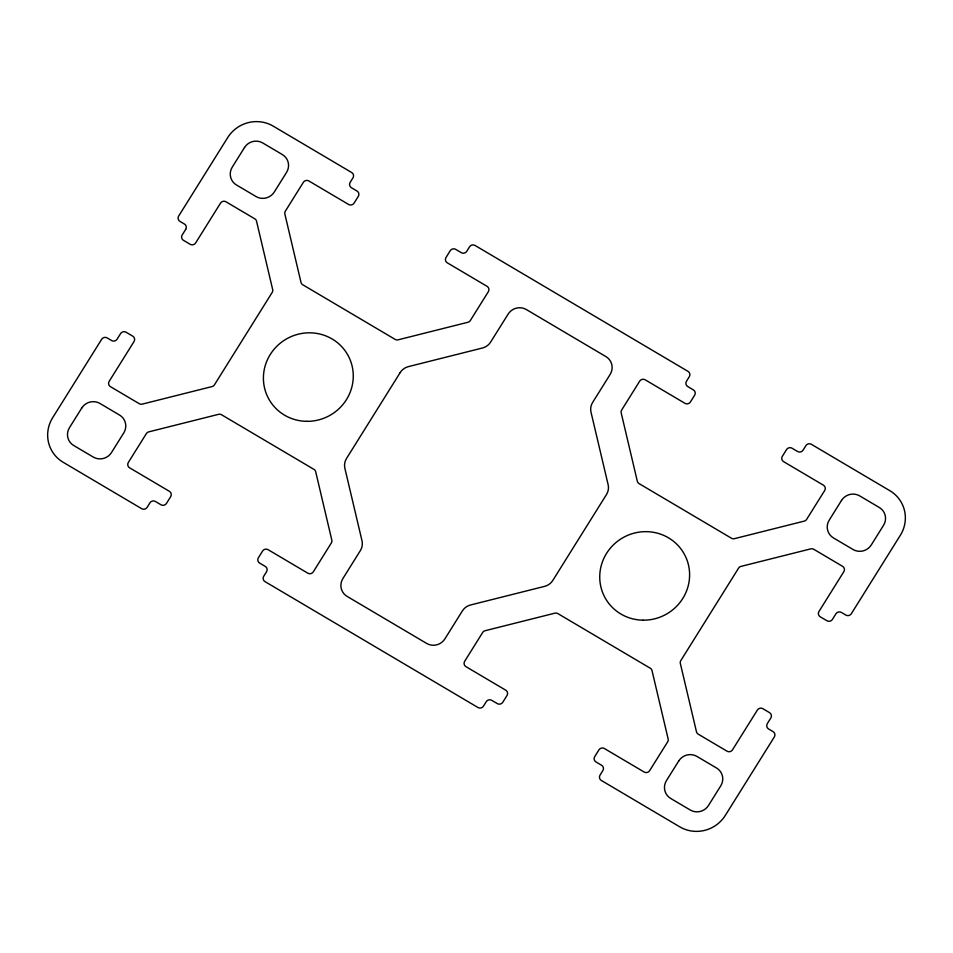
<?xml version="1.0" encoding="UTF-8"?>
<svg xmlns="http://www.w3.org/2000/svg" width="953" height="953" viewBox="0 0 953 953"><rect width="100%" height="100%" fill="white"/><g stroke="black" fill="none" stroke-linecap="round" stroke-linejoin="round"><path stroke-width="1.43" d="M185.692 229.375L182.071 235.188A3.991 3.883 -28.9 0 0 183.452 240.323L190.397 244.421A3.991 3.883 -28.9 0 0 195.651 242.932L220.5 203.156A3.991 3.883 -28.9 0 1 225.968 201.774L254.773 218.809A3.991 3.883 -28.9 0 1 256.536 221.203L272.665 289.498A3.991 3.883 -28.9 0 1 272.165 292.464L214.473 384.798A3.991 3.883 -28.9 0 1 212.007 386.584L142.259 404.12A3.991 3.883 -28.9 0 1 139.257 403.703L110.453 386.668A3.991 3.883 -28.9 0 1 109.19 381.307L134.039 341.531A3.991 3.883 -28.9 0 0 132.777 336.183L125.832 332.085A3.991 3.883 -28.9 0 0 120.59 333.586L117.088 339.185A3.991 3.883 -28.9 0 1 111.62 340.555L107.141 337.91A3.991 3.883 -28.9 0 0 101.673 339.28L52.665 417.712A33.26 32.331 -28.9 0 0 63.196 462.3L141.878 508.807A3.991 3.883 -28.9 0 0 147.131 507.318L149.931 502.839A3.991 3.883 -28.9 0 1 155.399 501.469L161.212 504.899A3.991 3.883 -28.9 0 0 166.465 503.41L170.79 496.465A3.991 3.883 -28.9 0 0 169.396 491.331L129.608 467.804A3.991 3.883 -28.9 0 1 128.333 462.455L146.333 433.651A3.991 3.883 -28.9 0 1 148.799 431.864L218.559 414.329A3.991 3.883 -28.9 0 1 221.549 414.758L313.93 469.364A3.991 3.883 -28.9 0 1 315.693 471.759L331.811 540.065A3.991 3.883 -28.9 0 1 331.31 543.019L313.323 571.812A3.991 3.883 -28.9 0 1 307.855 573.194L268.055 549.655A3.991 3.883 -28.9 0 0 262.599 551.037L258.263 557.97A3.991 3.883 -28.9 0 0 259.657 563.104L265.268 566.416A3.991 3.883 -28.9 0 1 266.53 571.776L263.6 576.47A3.991 3.883 -28.9 0 0 264.982 581.604L478.215 707.65A3.991 3.883 -28.9 0 0 483.457 706.161L486.256 701.682A3.991 3.883 -28.9 0 1 491.724 700.312L497.549 703.743A3.991 3.883 -28.9 0 0 502.791 702.254L506.996 695.523A3.991 3.883 -28.9 0 0 505.733 690.175L465.934 666.647A3.991 3.883 -28.9 0 1 464.671 661.299L482.659 632.494A3.991 3.883 -28.9 0 1 485.137 630.707L554.884 613.172A3.991 3.883 -28.9 0 1 557.874 613.601L650.256 668.208A3.991 3.883 -28.9 0 1 652.019 670.602L668.136 738.897A3.991 3.883 -28.9 0 1 667.648 741.863L649.648 770.655A3.991 3.883 -28.9 0 1 644.18 772.037L604.166 748.391A3.991 3.883 -28.9 0 0 598.925 749.88L594.601 756.813A3.991 3.883 -28.9 0 0 595.982 761.947L601.593 765.259A3.991 3.883 -28.9 0 1 602.856 770.608L599.925 775.313A3.991 3.883 -28.9 0 0 601.319 780.447L679.787 826.847A33.26 32.331 -28.9 0 0 725.328 815.399L774.324 736.967A3.991 3.883 -28.9 0 0 773.062 731.618L768.583 728.962A3.991 3.883 -28.9 0 1 767.32 723.613L770.941 717.8A3.991 3.883 -28.9 0 0 769.559 712.665L762.829 708.687A3.991 3.883 -28.9 0 0 757.373 710.056L732.512 749.832A3.991 3.883 -28.9 0 1 727.056 751.202L698.239 734.167A3.991 3.883 -28.9 0 1 696.476 731.785L680.347 663.479A3.991 3.883 -28.9 0 1 680.847 660.524L738.539 568.191A3.991 3.883 -28.9 0 1 741.005 566.392L810.765 548.868A3.991 3.883 -28.9 0 1 813.755 549.285L842.571 566.32A3.991 3.883 -28.9 0 1 843.834 571.669L818.853 611.671A3.991 3.883 -28.9 0 0 820.235 616.805L827.18 620.891A3.991 3.883 -28.9 0 0 832.434 619.402L835.936 613.803A3.991 3.883 -28.9 0 1 841.392 612.434L846.097 615.197A3.991 3.883 -28.9 0 0 851.339 613.708L900.347 535.276A33.26 32.331 -28.9 0 0 889.828 490.688L811.134 444.169A3.991 3.883 -28.9 0 0 805.881 445.67L803.081 450.15A3.991 3.883 -28.9 0 1 797.625 451.519L792.014 448.208A3.991 3.883 -28.9 0 0 786.547 449.578L782.222 456.523A3.991 3.883 -28.9 0 0 783.616 461.657L823.416 485.184A3.991 3.883 -28.9 0 1 824.679 490.533L806.679 519.325A3.991 3.883 -28.9 0 1 804.213 521.124L734.465 538.659A3.991 3.883 -28.9 0 1 731.463 538.231L639.082 483.612A3.991 3.883 -28.9 0 1 637.319 481.229L621.201 412.923A3.991 3.883 -28.9 0 1 621.701 409.969L639.689 381.164A3.991 3.883 -28.9 0 1 645.157 379.794L685.171 403.441A3.991 3.883 -28.9 0 0 690.425 401.952L694.749 395.019A3.991 3.883 -28.9 0 0 693.355 389.884L687.756 386.561A3.991 3.883 -28.9 0 1 686.494 381.212L689.412 376.518A3.991 3.883 -28.9 0 0 688.03 371.384L475.023 245.445A3.991 3.883 -28.9 0 0 469.555 246.827L466.756 251.306A3.991 3.883 -28.9 0 1 461.288 252.676L455.474 249.245A3.991 3.883 -28.9 0 0 450.221 250.734L445.897 257.679A3.991 3.883 -28.9 0 0 447.291 262.814L487.078 286.341A3.991 3.883 -28.9 0 1 488.341 291.689L470.353 320.482A3.991 3.883 -28.9 0 1 467.887 322.281L398.128 339.816A3.991 3.883 -28.9 0 1 395.138 339.387L302.756 284.768A3.991 3.883 -28.9 0 1 300.993 282.386L284.876 214.08A3.991 3.883 -28.9 0 1 285.376 211.125L303.364 182.321A3.991 3.883 -28.9 0 1 308.832 180.951L348.846 204.597A3.991 3.883 -28.9 0 0 354.087 203.108L358.292 196.389A3.991 3.883 -28.9 0 0 357.03 191.041L351.419 187.717A3.991 3.883 -28.9 0 1 350.156 182.368L353.086 177.675A3.991 3.883 -28.9 0 0 351.705 172.541L273.225 126.141A33.26 32.331 -28.9 0 0 227.696 137.589L178.556 216.236A3.991 3.883 -28.9 0 0 179.95 221.37L184.429 224.026A3.991 3.883 -28.9 0 1 185.692 229.375M81.732 408.051L69.486 427.659A13.306 12.925 -28.9 0 0 73.691 445.492L93.311 457.083A13.306 12.925 -28.9 0 0 111.525 452.508L123.771 432.9A13.306 12.925 -28.9 0 0 119.566 415.067L99.946 403.464A13.306 12.925 -28.9 0 0 81.732 408.051M244.504 147.524L232.258 167.132A13.306 12.925 -28.9 0 0 236.463 184.965L256.083 196.568A13.306 12.925 -28.9 0 0 274.297 191.994L286.555 172.386A13.306 12.925 -28.9 0 0 282.338 154.553L262.718 142.95A13.306 12.925 -28.9 0 0 244.504 147.524M400.177 372.599L346.547 458.429A13.306 12.925 -28.9 0 0 344.879 468.292L361.997 540.78A13.306 12.925 -28.9 0 1 360.329 550.643L342.889 578.554A13.306 12.925 -28.9 0 0 347.095 596.387L426.694 643.454A13.306 12.925 -28.9 0 0 444.908 638.867L462.348 610.956A13.306 12.925 -28.9 0 1 470.579 604.976L544.604 586.369A13.306 12.925 -28.9 0 0 552.835 580.389L606.465 494.559A13.306 12.925 -28.9 0 0 608.133 484.684L591.015 412.208A13.306 12.925 -28.9 0 1 592.683 402.345L610.134 374.434A13.306 12.925 -28.9 0 0 605.917 356.601L526.318 309.534A13.306 12.925 -28.9 0 0 508.116 314.121L490.664 342.032A13.306 12.925 -28.9 0 1 482.432 348.012L408.42 366.619A13.306 12.925 -28.9 0 0 400.177 372.599M678.715 760.994L666.469 780.602A13.306 12.925 -28.9 0 0 670.674 798.435L690.294 810.038A13.306 12.925 -28.9 0 0 708.508 805.452L720.754 785.844A13.306 12.925 -28.9 0 0 716.549 768.011L696.929 756.42A13.306 12.925 -28.9 0 0 678.715 760.994M841.487 500.48L829.241 520.088A13.306 12.925 -28.9 0 0 833.446 537.921L853.066 549.512A13.306 12.925 -28.9 0 0 871.28 544.937L883.538 525.329A13.306 12.925 -28.9 0 0 879.321 507.496L859.701 495.894A13.306 12.925 -28.9 0 0 841.487 500.48M306.783 421.333A45.232 43.969 -28.9 0 0 348.012 355.35A45.232 43.969 -28.9 0 0 270.223 354.54A45.232 43.969 -28.9 0 0 306.783 421.333M643.12 620.177A45.232 43.969 -28.9 0 0 684.349 554.193A45.232 43.969 -28.9 0 0 606.549 553.383A45.232 43.969 -28.9 0 0 643.12 620.177"/></g></svg>
